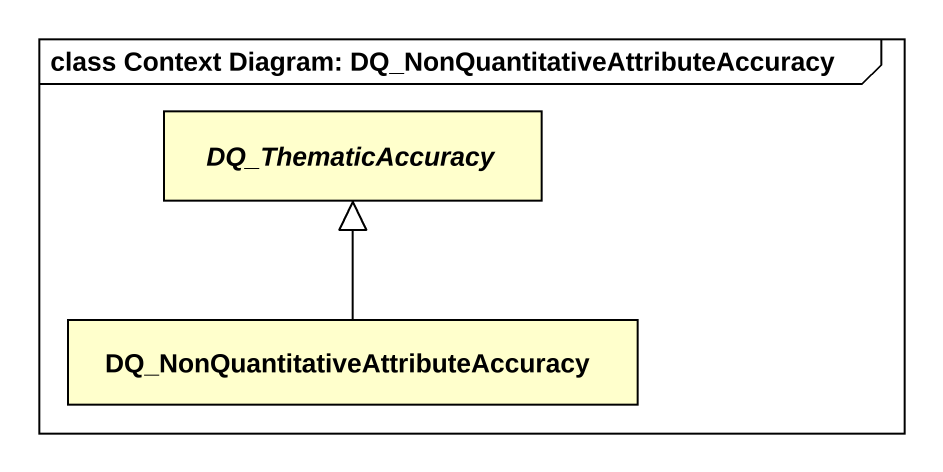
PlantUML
@startuml
mainframe class Context Diagram: DQ_NonQuantitativeAttributeAccuracy
hide circle
hide empty members
abstract class DQ_ThematicAccuracy
class "DQ_NonQuantitativeAttributeAccuracy" as DQ_NonQuantitativeAttributeA
DQ_NonQuantitativeAttributeA -up-|> DQ_ThematicAccuracy
@enduml
